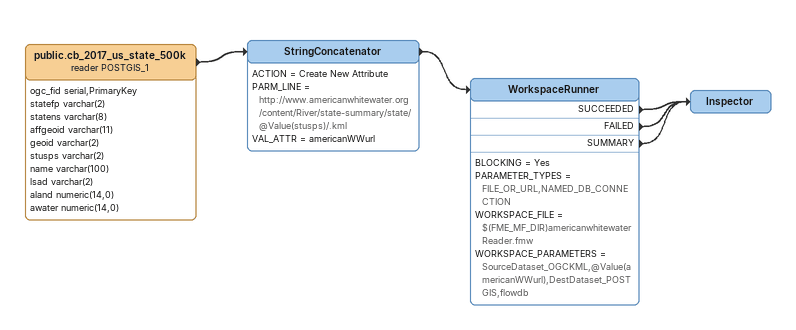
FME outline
public.cb_2017_us_state_500k (reader POSTGIS_1)
    attributes: ogc_fid serial,PrimaryKey, statefp varchar(2), statens varchar(8), affgeoid varchar(11), geoid varchar(2), stusps varchar(2), name varchar(100), lsad varchar(2), aland numeric(14,0), awater numeric(14,0)
    -> StringConcatenator
StringConcatenator
    ACTION = Create New Attribute
    PARM_LINE = http://www.americanwhitewater.org/content/River/state-summary/state/@Value(stusps)/.kml
    VAL_ATTR = americanWWurl
    -> WorkspaceRunner
WorkspaceRunner
    BLOCKING = Yes
    PARAMETER_TYPES = FILE_OR_URL,NAMED_DB_CONNECTION
    WORKSPACE_FILE = $(FME_MF_DIR)americanwhitewaterReader.fmw
    WORKSPACE_PARAMETERS = SourceDataset_OGCKML,@Value(americanWWurl),DestDataset_POSTGIS,flowdb
    SUCCEEDED -> Inspector
    FAILED -> Inspector
    SUMMARY -> Inspector
Inspector
